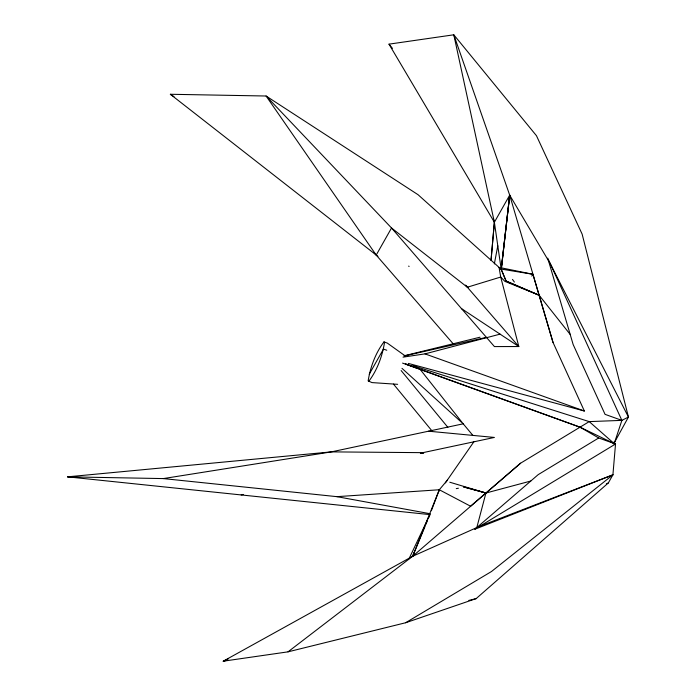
<?xml version="1.0" encoding="UTF-8"?>
<svg xmlns="http://www.w3.org/2000/svg" width="696" height="696" viewBox="0 0 696 696"><rect width="100%" height="100%" fill="white"/><g stroke="black" fill="none" stroke-linecap="round" stroke-linejoin="round"><path stroke-width="1.04" d="M405.611 622.755L491.472 571.529L612.915 474.82L479.866 526.22L412.676 556.252L223.216 661.2L288.014 651.847L405.611 622.755L476.142 598.621L608.321 482.954L612.915 474.82L615.525 444.005L614.211 443.613L614.263 441.464M493.455 219.118L494.377 222.242L491.054 260.147L494.377 222.242L453.801 34.8L389.003 44.152L494.377 222.242L501.016 268.021M614.194 442.943L628.445 417.052L582.134 234.117L536.468 135.72L453.801 34.8L509.698 195.15L501.311 269.404L418.035 194.697L266.09 96.013L170.346 94.273L377.945 256.389M412.798 365.618L589.207 421.611L621.876 420.375L628.445 417.052L550.353 263.862L509.698 195.15L501.198 269.3L506.062 281.062L539.078 295.182L570.172 334.419M494.377 222.242L509.698 195.15L501.233 269.335L506.114 281.045L539.148 295.278M494.343 263.923L497.788 245.775M476.803 527.585L485.921 493.029L530.778 481.032M613.994 444.1L614.542 442.056M416.46 366.853L416.208 367.784L405.324 363.886M405.777 364.034L580.029 427.179L614.211 443.613L621.876 420.375L547.743 258.155L573.156 344.537L605.05 414.346L621.876 420.375M438.558 491.741L439.306 489.758L447.528 479.988M431.363 510.751L439.306 489.758L470.583 506.227L520.582 463.197L589.207 421.611L614.211 443.613M288.014 651.847L412.676 556.252L439.306 489.758L336.899 496.657L163.299 478.587L67.556 476.838L331.383 451.878L422.898 452.661M520.582 463.197L412.676 556.252L425.03 526.472M425.848 524.488L427.083 521.513M428.727 517.546L429.963 514.562M412.676 556.252L414.451 552.328M408.996 558.801L429.945 514.614L67.556 476.838L72.984 476.882M369.219 374.248L383.47 349.061L386.767 350.245M531.779 276.112L532.91 274.276L501.364 267.847M445.405 482.876L473.854 441.812M474.916 529.212L538.199 474.637L598.708 437.975L615.525 444.005L474.916 529.212L612.915 474.82M405.324 355.987L387.289 343.084L383.992 341.901C375.527 352.915 370.35 367.175 368.149 380.877L371.986 382.591L397.642 384.322M368.689 381.408C377.154 370.394 382.339 356.135 384.531 342.432L383.992 341.901M606.355 483.885L608.321 482.954M228.166 658.99L223.216 661.2L227.418 660.165M499.049 267.377L500.711 277.043L518.816 346.538L494.43 346.582L391.535 227.992L376.205 255.084L266.09 96.013L391.535 227.992L467.347 287.222L500.711 277.043L504.878 281.367L539.078 295.182M403.019 357.144L424.995 353.873L500.076 334.141M468.8 600.43L476.142 598.621M404.159 355.769L480.04 337.203M404.167 355.995L486.434 337.36M241.164 494.908L243.278 494.465M456.272 488.618L458.403 488.235M163.299 478.587L331.383 451.878L463.205 423.82L472.862 435.4M423.647 453.34L420.384 453.2L494.395 437.445L428.545 431.198M336.899 496.657L430.232 513.744M408.282 363.399L584.37 411.023L553.024 342.441L532.91 274.276L501.163 269.074M486.025 492.994L463.423 486.878L485.921 493.029L449.79 482.215M408.569 266.142L409.152 266.35M467.347 287.222L468.164 287.509L465.537 285.134L518.816 346.538L461.344 308.519M424.995 353.873L584.37 411.023M402.566 363.095L580.029 427.179L598.708 437.975M170.346 94.273L173.991 96.631M401.983 368.349L463.205 423.82L420.654 370.02M374.083 252.631L453.557 344.233M401.131 370.55L447.876 427.344M393.466 384.096L431.964 430.868M389.003 44.152L392.448 48.355M512.473 279.418L514.396 282.054M509.698 195.15L553.024 342.441"/></g></svg>
